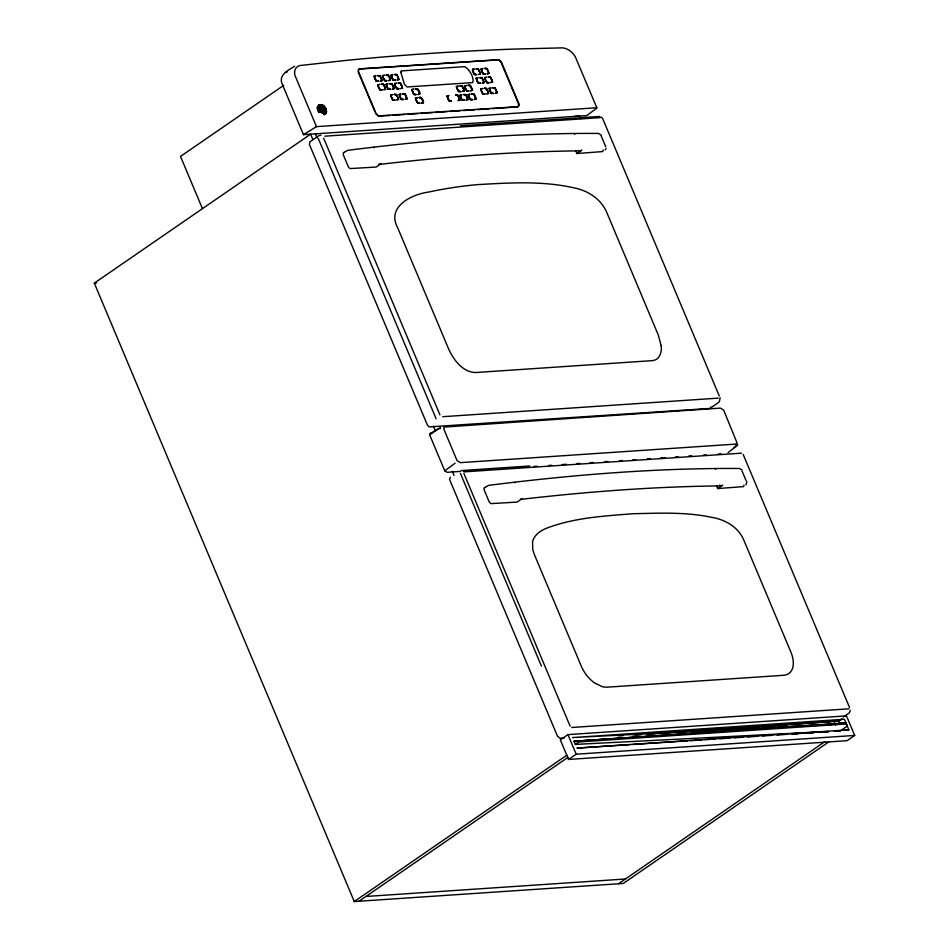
<?xml version="1.0" encoding="UTF-8"?>
<svg xmlns="http://www.w3.org/2000/svg" width="949" height="949" viewBox="0 0 949 949"><rect width="100%" height="100%" fill="white"/><g stroke="black" fill="none" stroke-linecap="round" stroke-linejoin="round"><path stroke-width="1.42" d="M320.311 108.316L320.311 108.921C324.795 104.532 322.019 109.526 322.826 107.035M321.118 110.226C323.016 108.518 318.579 107.949 320.537 107.237C322.15 108.376 321.545 109.811 323.597 105.968L325.875 109.088L326.385 111.626M321.023 107.107L320.976 108.21L321.118 107.19M475.437 74.496L474.346 74.295L472.934 69.953L474.488 69.087C470.04 68.198 473.753 76.335 476.849 74.674L474.358 73.571M460.419 471.416L447.157 472.305L444.784 470.846L429.648 434.844L430.704 433.147M317.547 109.005L317.488 107.439L318.84 105.98M319.718 110.938L318.437 107.284L319.137 105.446M319.149 112.575L320.323 111.768L318.662 106.632M324.878 108.518L325.97 111.187L325.282 113.311C322.79 113.904 318.366 110.309 319.137 106.11L321.77 105.149L320.56 105.742L323.799 106.442L326.076 110.464L325.044 108.53L323.621 109.42M321.379 109.93C323.336 116.478 321.581 103.346 323.953 111.579L325.151 111.057C322.779 109.491 324.985 111.318 322.399 106.715M400.798 72.112L404.381 84.212L407.002 86.976L472.744 82.599C474.571 77.901 469.352 69.277 464.725 66.644L401.83 70.878L400.798 72.112L401.332 71.128M710.576 407.928L710.789 407.002M390.917 75.256L392.969 74.58L391.047 75.813L392.827 79.787L395.318 80.167C391.842 81.294 392.198 74.188 390.917 75.256L393.254 80.155L395.318 80.167M399.173 94.224L400.964 99.159L403.467 99.538C400.786 100.25 397.56 94.141 401.107 93.939L399.066 94.627L401.403 99.526L403.467 99.538M456.41 86.3L458.201 91.223L460.692 91.614C458.023 92.326 454.796 86.217 458.343 86.015L456.291 86.703L458.64 91.59L460.692 91.614M460.028 94.912L461.819 99.847L464.322 100.226C461.641 100.938 458.414 94.829 461.961 94.627L459.921 95.315L462.258 100.214L464.322 100.226M476.173 77.972L477.964 82.907L480.467 83.287C477.786 83.998 474.559 77.901 478.106 77.688L476.066 78.376L478.403 83.275L480.467 83.287M480.692 88.731L482.483 93.666L484.986 94.046C482.317 94.758 479.079 88.648 482.638 88.447L480.585 89.135L482.922 94.034L484.986 94.046M382.02 80.914L380.229 75.979L377.726 75.6C380.407 74.888 383.633 80.997 380.075 81.199L382.127 80.511L379.79 75.612L377.726 75.6M386.136 84.034L387.927 88.969L390.43 89.348C387.75 90.072 384.523 83.963 388.07 83.761L386.029 84.437L388.366 89.336L390.43 89.348M385.638 89.526L383.847 84.591L381.344 84.212C384.013 83.5 387.251 89.609 383.693 89.811L385.745 89.123L383.408 84.224L381.344 84.212M394.001 88.957L392.21 84.022L389.719 83.642C392.388 82.931 395.626 89.04 392.067 89.242L394.12 88.554L391.783 83.654L389.719 83.642M398.9 79.775L397.109 74.841L394.606 74.461C397.287 73.749 400.514 79.858 396.967 80.06L399.007 79.372L396.67 74.473L394.606 74.461M398.533 99.716L396.741 94.781L394.238 94.402C396.919 93.69 400.134 99.799 396.587 100.001L398.639 99.313L396.302 94.425L394.238 94.402M402.518 88.387L400.727 83.453L398.224 83.073C400.905 82.361 404.132 88.471 400.585 88.672L402.625 87.984L400.288 83.085L398.224 83.073M407.038 99.147L405.247 94.212L402.756 93.832C405.425 93.121 408.651 99.23 405.104 99.431L407.157 98.743L404.808 93.844L402.756 93.832M411.902 89.289L413.693 94.224L416.196 94.603C413.515 95.327 410.288 89.218 413.835 89.016L411.783 89.692L414.132 94.592L416.196 94.603M415.52 97.913L417.311 102.836L419.814 103.216C417.145 103.927 413.906 97.83 417.465 97.628L415.413 98.316L417.75 103.204L419.814 103.216M447.026 95.79L448.818 100.724L451.321 101.104C448.652 101.816 445.413 95.707 448.972 95.505L446.92 96.193L449.257 101.08L451.321 101.104M459.897 100.369L458.106 95.434L455.603 95.054C458.284 94.342 461.499 100.452 457.952 100.653L460.004 99.965L457.667 95.066L455.603 95.054M464.275 91.211L462.483 86.288L459.98 85.896C462.661 85.185 465.888 91.306 462.341 91.495L464.393 90.807L462.044 85.92L459.98 85.896M467.893 99.835L466.101 94.9L463.61 94.52C466.279 93.797 469.506 99.906 465.959 100.108L468.011 99.431L465.662 94.532L463.61 94.52M472.543 90.262L470.49 90.95L472.412 89.716L470.633 85.73L468.142 85.351C471.617 84.224 471.262 91.329 472.543 90.262L470.194 85.363L468.142 85.351M481.072 68.791L482.863 73.725L485.354 74.105C482.685 74.817 479.447 68.708 483.005 68.506L480.953 69.194L483.29 74.093L485.354 74.105M476.054 99.277L474.263 94.342L471.76 93.963C474.429 93.251 477.655 99.36 474.109 99.562L476.161 98.874L473.824 93.987L471.76 93.963M484.69 77.403L486.481 82.338L488.972 82.717C486.303 83.429 483.077 77.32 486.623 77.118L484.571 77.806L486.908 82.705L488.972 82.717M484.037 82.895L482.246 77.96L479.755 77.581C482.424 76.869 485.663 82.978 482.104 83.18L484.156 82.492L481.807 77.593L479.755 77.581M489.209 88.162L491.001 93.097L493.492 93.477C490.823 94.188 487.596 88.079 491.143 87.877L489.091 88.565L491.44 93.465L493.492 93.477M488.569 93.654L486.778 88.72L484.275 88.34C486.944 87.628 490.17 93.737 486.623 93.939L488.676 93.251L486.339 88.352L484.275 88.34M374.143 75.991L375.934 80.926L378.437 81.306C375.768 82.017 372.53 75.908 376.089 75.706L374.036 76.395L376.373 81.294L378.437 81.306M377.773 84.603L379.553 89.538L382.056 89.918C379.386 90.63 376.16 84.52 379.707 84.319L377.655 85.007L379.991 89.906L382.056 89.918M382.518 75.434L384.309 80.368L386.812 80.748C384.131 81.46 380.905 75.351 384.452 75.149L382.411 75.837L384.748 80.736L386.812 80.748M390.668 94.805L392.459 99.728L394.95 100.108C392.281 100.819 389.043 94.722 392.601 94.52L390.549 95.208L392.886 100.096L394.95 100.108M464.559 85.742L466.35 90.677L468.853 91.057C466.173 91.78 462.946 85.671 466.493 85.469L464.452 86.145L466.789 91.045L468.853 91.057M468.177 94.366L469.969 99.289L472.472 99.669C469.802 100.38 466.564 94.271 470.123 94.081L468.071 94.77L470.407 99.657L472.472 99.669M480.419 74.283L478.628 69.348L476.137 68.969C478.806 68.257 482.033 74.366 478.486 74.568L480.538 73.88L478.189 68.98L476.137 68.969M488.937 73.714L487.145 68.779L484.642 68.399C487.323 67.687 490.55 73.797 486.991 73.998L489.043 73.31L486.707 68.411L484.642 68.399M492.555 82.326L490.763 77.391L488.261 77.011C490.93 76.3 494.168 82.409 490.609 82.599L492.661 81.922L490.325 77.023L488.261 77.011M497.074 93.085L495.283 88.15L492.78 87.771C495.461 87.059 498.688 93.156 495.141 93.37L497.193 92.682L494.844 87.782L492.78 87.771M850.351 710.398L849.391 712.818L843.341 717.088M834.479 731.24L840.387 730.837L847.291 726.08L845.974 722.948L574.05 741.264L575.367 744.407L828.489 731.477M321.07 112.35L324.605 113.904L326.575 111.745C326.753 107.913 321.996 102.195 318.235 105.636L319.979 104.556M320.43 111.65L324 114.129L326.468 112.48M737.622 444.156L733.518 447.964M606.055 148.613L605.13 149.871M737.658 445.128L728.049 452.614M324.499 114.212L326.041 112.919M358.046 69.918L359.754 68.802L498.877 59.645L501.333 61.922L518.996 103.951L519.067 105.825L517.703 106.691L378.58 115.849L376.124 113.572L358.461 71.543L358.912 69.075M518.201 106.656L518.652 104.188L500.989 62.16L498.533 59.882L359.41 69.04M745.973 484.903L746.887 481.451M455.081 463.195L444.784 470.846M318.971 105.256L321.438 104.781L323.597 105.968M450.253 477.145L449.577 479.494L557.443 736.104L560.005 738.227L564.418 737.931M474.346 74.295L475.235 74.793M575.367 744.407L578.712 741.976L846.271 723.957M294.605 66.264C288.579 69.989 278.342 74.864 282.078 83.785L303.466 134.651L586.755 115.576L596.945 108.008L575.414 57.047C572.84 52.29 568.119 48.47 562.638 47.853L515.354 49.04A5714.653 3382.758 55.4 0 0 345.377 60.487L299.742 65.564C295.127 66.501 293.609 71.946 295.175 75.92L316.492 126.632L596.731 107.747M283.798 85.303L180.5 156.431L202.457 208.65M317.476 106.632L320.098 104.781M318.556 106.122L319.742 105.303M317.298 107.308L319.137 106.11M319.932 105.885L321.438 104.781M320.264 105.908L321.545 105.078M317.263 108.091L318.437 107.284M322.15 104.817L320.513 105.968L322.162 105.031M317.452 108.186L318.627 107.367M317.868 108.233L319.054 107.427M317.357 108.957L319.149 107.901M321.735 106.051L322.909 105.244M317.82 109.076L319.006 108.269M321.711 106.252L322.897 105.434M317.832 109.254L319.232 108.222M317.891 109.384L319.339 108.53M319.694 108.127L320.881 107.308M317.951 109.716L319.137 108.898M320.003 108.257L321.165 107.308M322.47 106.608L323.656 105.802M318.034 109.823L319.22 109.005M319.706 108.649L321.497 107.498M318.425 109.87L319.611 109.052M319.742 108.838L321.201 107.747M321.711 107.522L322.897 106.715M319.789 109.016L323.063 106.893M319.457 109.515L318.532 110.713M318.022 110.843L319.196 110.025M319.766 109.633L321.308 108.566M321.723 108.293L323.194 107.201M319.718 109.894L318.176 110.808L318.662 111.674M320.027 109.538L322.897 107.581M319.955 109.859L323.229 107.64M318.793 110.903L319.979 110.084M320.181 110.001L323.123 108.067M320.489 110.001L323.016 108.4M320.667 110.143L323.099 108.494M325.009 107.261L323.823 108.067L324.392 108.945M318.532 111.745L319.849 110.855M321.77 109.538L323.514 108.542M323.716 108.174L324.89 107.356M318.971 111.78L320.157 110.962M320.762 110.653L324.878 107.664M320.655 110.796L323.858 108.767M320.964 110.819L323.834 108.886M321.948 110.499L323.135 109.681M322.743 110.262L325.566 108.127M323.716 109.787L325.305 108.72M324.344 109.574L322.779 110.725L324.273 109.918M322.79 110.997L323.977 110.191M324.392 109.93L325.661 109.088M322.624 111.33L326.041 109.076M322.826 111.543L324.214 110.487M323.04 111.614L324.321 110.725M324.617 110.428L325.887 109.716M323.834 111.27L325.685 110.096M326.183 109.989L323.467 111.247M325.187 110.831L326.361 110.025M323.965 111.863L325.151 111.057M324.095 114.117L325.282 113.311M324.024 114.544L326.219 113.109M324.155 114.758L325.839 113.595M303.466 134.651L316.492 126.632M828.631 742.011L623.279 883.436L354.274 901.55L94.307 283.122L310.608 134.177L312.897 139.633M381.249 163.608L376.255 167.036L350.335 168.578A3.037 1.803 55.4 0 1 348.081 166.17L343.491 155.245A3.037 1.803 55.4 0 1 343.645 152.67L347.725 150.322C430.893 139.811 514.655 132.931 598.534 133.429L601.322 135.197M373.74 147.724L374.381 147.285M574.382 134.212L575.035 133.773M575.758 150.808L576.897 153.524L581.891 150.084M522.08 498.64L517.098 502.08L491.167 503.611A3.037 1.803 55.4 0 1 488.913 501.202L484.322 490.277A3.037 1.803 55.4 0 1 484.488 487.703L488.569 485.366C571.725 474.844 655.486 467.976 739.366 468.474L741.94 469.838M514.583 482.768L515.224 482.329M715.226 469.257L715.866 468.806M716.59 485.841L717.741 488.557L722.723 485.129M567.941 734.621L560.325 739.864L568.546 759.449L847.077 740.683L854.693 735.439L846.461 715.866L567.941 734.621L576.173 754.206L854.693 735.439M354.274 901.55L566.921 755.107M359.03 901.23L568.024 757.302M568.546 759.449L576.173 754.206M646.506 734.063L838.845 721.11L842.107 718.856M618.511 883.756L825.061 741.513M429.672 433.99L440.443 427.453M429.648 434.844L438.426 428.889L440.466 428.414M464.275 471.855L741.596 453.171M849.047 708.808L571.725 727.492M417.963 90.013L415.484 88.898C418.568 87.237 422.281 95.375 417.833 94.497L419.304 93.987L419.28 93.132M388.58 76.134L386.101 75.042C389.197 73.381 392.898 81.519 388.449 80.629L389.92 80.119L389.897 79.265M422.898 101.733L422.922 102.599L421.451 103.109C425.899 103.999 422.198 95.861 419.102 97.51L421.593 98.625M395.14 84.556L395.116 83.69L396.587 83.18C392.139 82.302 395.852 90.44 398.936 88.779L396.457 87.676M472.875 69.194L473.041 70.451M343.645 152.67L344.309 152.409M484.488 487.703L485.153 487.454M378.865 164.224L380.596 164.047M379.754 164.367C446.374 156.656 513.326 151.52 580.397 150.844L581.239 150.535M521.44 499.091L520.598 499.399C587.206 491.701 654.169 486.564 721.24 485.888L722.082 485.568M285.554 72.504L287.333 71.863M376.373 81.294L377.026 81.128M384.748 80.736L385.401 80.558M393.254 80.155L393.906 79.989M382.755 84.39L383.408 84.224M391.13 83.832L391.783 83.654M399.636 83.251L400.288 83.085M416.896 89.087L417.536 88.909L419.766 94.212L419.755 93.263M483.29 74.093L483.943 73.927M392.886 100.096L393.538 99.93M481.167 77.759L481.807 77.593M401.403 99.526L402.056 99.36M489.672 77.189L490.325 77.023M461.392 86.086L462.044 85.92M469.553 85.54L470.194 85.363M417.75 103.204L418.402 103.038M449.257 101.08L449.909 100.914M482.922 94.034L483.575 93.868M462.258 100.214L462.91 100.036M491.44 93.465L492.08 93.287M470.407 99.657L471.06 99.491M379.137 75.778L379.79 75.612M387.512 75.208L388.165 75.054L390.383 80.357L390.383 79.396M396.018 74.639L396.67 74.473M379.991 89.906L380.644 89.74M388.366 89.336L389.019 89.17M394.665 84.425L394.654 83.465L396.884 88.767L397.536 88.601M486.054 68.577L486.707 68.411M395.65 94.58L396.302 94.425M404.167 94.01L404.808 93.844M420.514 97.688L421.166 97.533L423.384 102.824L423.384 101.875M478.403 83.275L479.055 83.109M486.908 82.705L487.561 82.539M466.789 91.045L467.442 90.879M457.015 95.232L457.667 95.066M465.022 94.698L465.662 94.532M494.192 87.949L494.844 87.782M473.171 94.141L473.824 93.987M477.537 69.147L478.189 68.98M414.132 94.592L414.784 94.425M458.64 91.59L459.292 91.436M485.686 88.518L486.339 88.352M320.904 135.233L318.84 135.66L309.955 141.745L309.362 144.295L427.347 424.962L429.067 426.884L710.042 408.426L719.354 401.854L720.137 397.702M840.292 723.672L845.974 722.948M844.586 730.327L848.845 729.781L844.42 719.247L572.496 737.563L822.653 724.799M574.833 116.383L579.614 116.051L580.752 118.779M390.086 115.505L378.236 116.086L375.602 113.405M393.016 115.303L404.772 114.509M407.702 114.319L417.987 113.619M420.929 113.429L432.59 112.634M435.496 112.445L447.121 111.662M450.028 111.46L460.194 110.784M463.1 110.582L474.725 109.799M477.632 109.61L489.352 108.815M492.306 108.613L517.359 106.929M460.324 125.837L599.732 116.454M324.795 136.181L600.29 117.629M576.897 153.524L602.639 151.579A3.037 1.803 55.4 0 0 603.089 150.049M94.307 283.122L96.679 282.956M442.72 416.706L718.203 398.141M461.19 470.597L529.791 465.971M463.361 471.214L467.786 470.918M478.094 470.229L481.036 470.028M506.078 468.343L509.02 468.142M520.811 467.347L523.753 467.145M534.062 466.457L537.015 466.256M548.795 465.461L551.737 465.259M562.057 464.571L566.47 464.275M576.778 463.575L579.732 463.373M590.041 462.685L592.983 462.483M604.762 461.688L607.716 461.499M619.495 460.704L622.437 460.502M632.758 459.802L635.7 459.613M647.479 458.818L650.433 458.616M660.741 457.916L665.154 457.62M675.474 456.932L678.416 456.73M688.725 456.042L691.667 455.84M703.458 455.046L706.4 454.844M718.179 454.049L721.133 453.859M717.741 488.557L743.47 486.623A3.037 1.803 55.4 0 0 743.921 485.093M618.499 735.949L622.924 735.653M633.244 734.953L642.082 734.36M635.901 734.953L641.797 734.562M649.163 734.063L659.484 733.363M663.909 733.067L688.974 731.382M691.928 731.181L745.001 727.61M747.954 727.409L759.746 726.614M762.688 726.412L787.753 724.728M790.707 724.526L829.319 721.75L830.422 724.36M681.477 734.241L574.05 741.264L845.915 723.102M848.845 729.781L576.921 748.097L629.899 744.633M793.091 734.028L797.528 733.731M806.389 733.126L813.779 732.628M365.934 896.473L625.415 878.999M684.419 734.051L696.186 733.28M699.128 733.091L709.437 732.414M713.85 732.118L724.146 731.454M728.559 731.157L737.397 730.588M741.81 730.291L752.106 729.627M756.519 729.33L766.828 728.654M771.24 728.369L780.066 727.788M785.95 727.409L793.317 726.922M800.671 726.448L808.026 725.961M815.381 725.487L822.747 725M830.102 724.526L835.986 724.134M632.841 744.443L687.29 740.884M690.231 740.694L701.999 739.923M704.953 739.734L715.249 739.057M719.662 738.761L729.959 738.097M734.384 737.8L743.209 737.231M747.622 736.934L757.919 736.27M762.344 735.973L772.64 735.309M777.053 735.012L785.879 734.443M791.774 734.051L800.6 733.47M806.484 733.091L813.839 732.604M835.915 731.169L840.328 730.872L834.408 731.181M827.101 724.573L835.974 724.123M386.101 75.042L388.165 75.054M396.884 88.767L398.936 88.779M415.484 88.898L417.536 88.909M419.102 97.51L421.166 97.533M472.555 69.372L473.302 69.431M579.519 150.701L580.397 150.844M721.24 485.888L719.556 485.164M320.204 105.375L320.976 105.636M320.264 105.588L320.987 105.849M601.239 117.107L602.745 118.447M743.197 454.5L849.474 707.337M570.124 726.163L463.847 473.326M603.054 119.491L719.295 396.03M439.945 414.843L323.704 138.305M315.353 133.856L317.013 137.771M601.192 135.932L605.782 146.858M742.035 470.977L746.044 480.538M838.845 721.11L839.948 723.719M833.839 720.825L835.559 724.929M358.105 71.78L375.045 112.053M578.356 741.133L578.712 741.976M460.395 473.337L541.416 666.068M318.223 138.317L436.125 418.782M433.408 426.326L435.128 430.419M452.353 471.368L454.073 475.473M661.216 345.982C662.022 352.032 659.591 360.122 652.461 360.62L475.141 372.566C462.388 371.806 453.717 359.932 448.758 349.268L397.572 227.511C386.362 206.74 411.664 194.308 428.497 192.089A924.575 547.3 55.4 0 1 478.059 184.581C509.696 182.825 542.199 180.701 573.386 187.748C587.941 190.298 601.595 199.278 607.17 213.395L658.345 335.151L661.216 345.982M322.292 110.855C321.367 113.216 321.723 107.747 322.292 110.855M532.543 541.713L532.769 549.756L534.417 554.679L581.215 666.008A25.137 14.876 55.4 0 0 594.572 682.983L602.769 686.862L606.719 687.206L784.04 675.261L787.48 674.431L790.173 672.521L792.059 669.686A25.137 14.876 55.4 0 0 790.802 651.892L744.004 540.562C738.619 527.063 724.989 519.411 711.204 517.241C685.653 511.843 659.247 513.172 633.315 513.717C605.64 515.9 577.229 517.478 550.811 526.671C543.231 529.139 534.678 533.255 532.543 541.713M444.262 427.062L443.788 428.984L457.086 460.633L460.372 462.649L735.499 444.12L737.005 442.827L723.648 410.134L720.362 408.106L444.262 427.062M828.56 731.643L821.17 732.13L828.56 731.643"/></g></svg>
